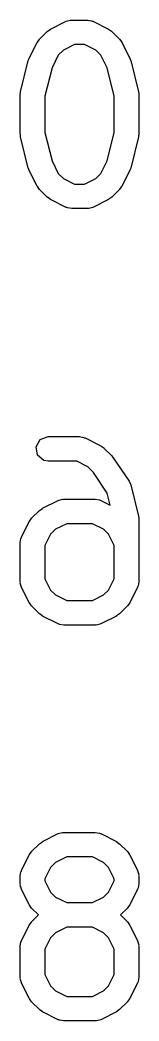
# Model space of a CAD drawing. Extents: x 62 to 228, y -146 to -46.
# Drawn here: x 168.11 to 168.83, y -82.34 to -76.24 of the extents above; entities that cross this region are included whole.
import ezdxf

# ---------------------------------------------------------------- set-up
doc = ezdxf.new("R2010")
doc.units = 0
doc.layers.add('BLACK', color=7, linetype='CONTINUOUS')

msp = doc.modelspace()

# ---------------------------------------------------------------- linework, layer by layer
at = {"layer": 'BLACK', "linetype": 'CONTINUOUS'}
for p, q in [((168.291, -76.2914), (168.386, -76.2438)), ((168.386, -76.2438), (168.411, -76.2364)), ((168.411, -76.2364), (168.415, -76.2374)), ((168.415, -76.2374), (168.42, -76.2359)), ((168.42, -76.2359), (168.515, -76.2359)), ((168.515, -76.2359), (168.54, -76.2404)), ((168.54, -76.2404), (168.544, -76.2433)), ((168.544, -76.2433), (168.548, -76.2438)), ((168.548, -76.2438), (168.644, -76.2914)), ((168.224, -76.3531), (168.271, -76.3055)), ((168.271, -76.3055), (168.29, -76.2926)), ((168.29, -76.2926), (168.291, -76.2914)), ((168.644, -76.2914), (168.662, -76.3048)), ((168.662, -76.3048), (168.663, -76.3055)), ((168.663, -76.3055), (168.711, -76.3531)), ((168.162, -76.4678), (168.21, -76.3726)), ((168.21, -76.3726), (168.223, -76.3546)), ((168.223, -76.3546), (168.224, -76.3531)), ((168.437, -76.3859), (168.369, -76.4201)), ((168.497, -76.3859), (168.437, -76.3859)), ((168.566, -76.4201), (168.497, -76.3859)), ((168.711, -76.3531), (168.724, -76.3715)), ((168.724, -76.3715), (168.725, -76.3726)), ((168.725, -76.3726), (168.772, -76.4678)), ((168.162, -76.4713), (168.162, -76.4678)), ((168.338, -76.4505), (168.3, -76.5275)), ((168.369, -76.4201), (168.338, -76.4505)), ((168.596, -76.4505), (168.566, -76.4201)), ((168.635, -76.5275), (168.596, -76.4505)), ((168.772, -76.4678), (168.776, -76.4802)), ((168.109, -76.6736), (168.156, -76.4832)), ((168.156, -76.4832), (168.162, -76.4713)), ((168.3, -76.5275), (168.256, -76.7011)), ((168.678, -76.7011), (168.635, -76.5275)), ((168.776, -76.4802), (168.778, -76.4832)), ((168.778, -76.4832), (168.826, -76.6736)), ((168.106, -76.6918), (168.109, -76.6771)), ((168.106, -76.9299), (168.106, -76.6918)), ((168.109, -76.6771), (168.109, -76.6736)), ((168.256, -76.7011), (168.256, -76.9207)), ((168.678, -76.9207), (168.678, -76.7011)), ((168.826, -76.6736), (168.827, -76.6886)), ((168.827, -76.6886), (168.828, -76.6918)), ((168.828, -76.6918), (168.828, -76.9299)), ((168.108, -76.9332), (168.106, -76.9299)), ((168.109, -76.9481), (168.108, -76.9332)), ((168.156, -77.1386), (168.109, -76.9481)), ((168.256, -76.9207), (168.3, -77.0942)), ((168.635, -77.0942), (168.678, -76.9207)), ((168.826, -76.9481), (168.778, -77.1386)), ((168.828, -76.9299), (168.825, -76.9447)), ((168.825, -76.9447), (168.826, -76.9481)), ((168.158, -77.1415), (168.156, -77.1386)), ((168.162, -77.1539), (168.158, -77.1415)), ((168.3, -77.0942), (168.338, -77.1712)), ((168.596, -77.1712), (168.635, -77.0942)), ((168.778, -77.1386), (168.773, -77.1504)), ((168.21, -77.2492), (168.162, -77.1539)), ((168.338, -77.1712), (168.369, -77.2016)), ((168.369, -77.2016), (168.437, -77.2359)), ((168.497, -77.2359), (168.566, -77.2016)), ((168.566, -77.2016), (168.596, -77.1712)), ((168.772, -77.1539), (168.725, -77.2492)), ((168.773, -77.1504), (168.772, -77.1539)), ((168.211, -77.2503), (168.21, -77.2492)), ((168.224, -77.2687), (168.211, -77.2503)), ((168.437, -77.2359), (168.497, -77.2359)), ((168.725, -77.2492), (168.711, -77.2672)), ((168.271, -77.3163), (168.224, -77.2687)), ((168.273, -77.317), (168.271, -77.3163)), ((168.291, -77.3303), (168.273, -77.317)), ((168.663, -77.3163), (168.645, -77.3292)), ((168.711, -77.2687), (168.663, -77.3163)), ((168.711, -77.2672), (168.711, -77.2687)), ((168.386, -77.378), (168.291, -77.3303)), ((168.391, -77.3785), (168.386, -77.378)), ((168.394, -77.3814), (168.391, -77.3785)), ((168.42, -77.3859), (168.394, -77.3814)), ((168.515, -77.3859), (168.42, -77.3859)), ((168.519, -77.3843), (168.515, -77.3859)), ((168.523, -77.3854), (168.519, -77.3843)), ((168.548, -77.378), (168.523, -77.3854)), ((168.644, -77.3303), (168.548, -77.378)), ((168.645, -77.3292), (168.644, -77.3303)), ((168.229, -78.7934), (168.277, -78.7759)), ((168.277, -78.7759), (168.467, -78.7759)), ((168.467, -78.7759), (168.493, -78.7804)), ((168.493, -78.7804), (168.496, -78.7833)), ((168.496, -78.7833), (168.501, -78.7838)), ((168.501, -78.7838), (168.596, -78.8314)), ((168.203, -78.8379), (168.229, -78.7934)), ((168.212, -78.8884), (168.203, -78.8379)), ((168.596, -78.8314), (168.614, -78.8448)), ((168.614, -78.8448), (168.615, -78.8455)), ((168.615, -78.8455), (168.663, -78.8931)), ((168.251, -78.9214), (168.212, -78.8884)), ((168.663, -78.8931), (168.67, -78.9024)), ((168.67, -78.9024), (168.672, -78.9045)), ((168.672, -78.9045), (168.768, -79.0474)), ((168.277, -78.9259), (168.251, -78.9214)), ((168.45, -78.9259), (168.277, -78.9259)), ((168.518, -78.9601), (168.45, -78.9259)), ((168.552, -78.9939), (168.518, -78.9601)), ((168.636, -79.1198), (168.552, -78.9939)), ((168.768, -79.0474), (168.778, -79.0704)), ((168.778, -79.0704), (168.778, -79.0708)), ((168.778, -79.0708), (168.826, -79.2613)), ((168.654, -79.1939), (168.636, -79.1198)), ((168.224, -79.2264), (168.242, -79.2136)), ((168.242, -79.2136), (168.243, -79.2124)), ((168.243, -79.2124), (168.338, -79.1648)), ((168.338, -79.1648), (168.363, -79.1573)), ((168.363, -79.1573), (168.368, -79.1584)), ((168.368, -79.1584), (168.372, -79.1568)), ((168.372, -79.1568), (168.562, -79.1568)), ((168.562, -79.1568), (168.588, -79.1614)), ((168.588, -79.1614), (168.592, -79.1642)), ((168.592, -79.1642), (168.596, -79.1648)), ((168.596, -79.1648), (168.654, -79.1939)), ((168.162, -79.2935), (168.175, -79.2755)), ((168.175, -79.2755), (168.176, -79.274)), ((168.176, -79.274), (168.224, -79.2264)), ((168.826, -79.2613), (168.827, -79.2762)), ((168.827, -79.2762), (168.828, -79.2795)), ((168.114, -79.3888), (168.162, -79.2935)), ((168.39, -79.3068), (168.321, -79.3411)), ((168.545, -79.3068), (168.39, -79.3068)), ((168.613, -79.3411), (168.545, -79.3068)), ((168.828, -79.2795), (168.828, -79.6604)), ((168.106, -79.4223), (168.111, -79.3967)), ((168.111, -79.3967), (168.114, -79.3932)), ((168.114, -79.3932), (168.114, -79.3888)), ((168.291, -79.3715), (168.256, -79.44)), ((168.321, -79.3411), (168.291, -79.3715)), ((168.644, -79.3715), (168.613, -79.3411)), ((168.678, -79.44), (168.644, -79.3715)), ((168.106, -79.6604), (168.106, -79.4223)), ((168.256, -79.44), (168.256, -79.6427)), ((168.678, -79.6427), (168.678, -79.44)), ((168.256, -79.6427), (168.291, -79.7112)), ((168.644, -79.7112), (168.678, -79.6427)), ((168.108, -79.6646), (168.106, -79.6604)), ((168.107, -79.669), (168.108, -79.6646)), ((168.114, -79.6939), (168.107, -79.669)), ((168.162, -79.7892), (168.114, -79.6939)), ((168.82, -79.6939), (168.772, -79.7892)), ((168.821, -79.6895), (168.82, -79.6939)), ((168.823, -79.6861), (168.821, -79.6895)), ((168.828, -79.6604), (168.823, -79.6861)), ((168.291, -79.7112), (168.321, -79.7416)), ((168.321, -79.7416), (168.39, -79.7759)), ((168.545, -79.7759), (168.613, -79.7416)), ((168.613, -79.7416), (168.644, -79.7112)), ((168.163, -79.7903), (168.162, -79.7892)), ((168.176, -79.8087), (168.163, -79.7903)), ((168.224, -79.8563), (168.176, -79.8087)), ((168.39, -79.7759), (168.545, -79.7759)), ((168.758, -79.8087), (168.711, -79.8563)), ((168.759, -79.8072), (168.758, -79.8087)), ((168.772, -79.7892), (168.759, -79.8072)), ((168.225, -79.857), (168.224, -79.8563)), ((168.243, -79.8703), (168.225, -79.857)), ((168.338, -79.918), (168.243, -79.8703)), ((168.691, -79.8703), (168.596, -79.918)), ((168.692, -79.8692), (168.691, -79.8703)), ((168.711, -79.8563), (168.692, -79.8692)), ((168.343, -79.9185), (168.338, -79.918)), ((168.346, -79.9214), (168.343, -79.9185)), ((168.372, -79.9259), (168.346, -79.9214)), ((168.562, -79.9259), (168.372, -79.9259)), ((168.567, -79.9243), (168.562, -79.9259)), ((168.571, -79.9254), (168.567, -79.9243)), ((168.596, -79.918), (168.571, -79.9254)), ((168.243, -81.2444), (168.338, -81.1968)), ((168.338, -81.1968), (168.363, -81.1894)), ((168.363, -81.1894), (168.368, -81.1904)), ((168.368, -81.1904), (168.372, -81.1889)), ((168.372, -81.1889), (168.562, -81.1889)), ((168.562, -81.1889), (168.588, -81.1934)), ((168.588, -81.1934), (168.592, -81.1963)), ((168.592, -81.1963), (168.596, -81.1968)), ((168.596, -81.1968), (168.691, -81.2444)), ((168.176, -81.3061), (168.224, -81.2585)), ((168.224, -81.2585), (168.242, -81.2456)), ((168.242, -81.2456), (168.243, -81.2444)), ((168.691, -81.2444), (168.709, -81.2578)), ((168.709, -81.2578), (168.711, -81.2585)), ((168.711, -81.2585), (168.758, -81.3061)), ((168.114, -81.4208), (168.162, -81.3256)), ((168.162, -81.3256), (168.175, -81.3076)), ((168.175, -81.3076), (168.176, -81.3061)), ((168.39, -81.3389), (168.321, -81.3731)), ((168.545, -81.3389), (168.39, -81.3389)), ((168.613, -81.3731), (168.545, -81.3389)), ((168.758, -81.3061), (168.771, -81.3245)), ((168.771, -81.3245), (168.772, -81.3256)), ((168.772, -81.3256), (168.82, -81.4208)), ((168.291, -81.4035), (168.256, -81.4721)), ((168.321, -81.3731), (168.291, -81.4035)), ((168.644, -81.4035), (168.613, -81.3731)), ((168.678, -81.4721), (168.644, -81.4035)), ((168.106, -81.4544), (168.111, -81.4287)), ((168.106, -81.502), (168.106, -81.4544)), ((168.111, -81.4287), (168.114, -81.4253)), ((168.114, -81.4253), (168.114, -81.4208)), ((168.256, -81.4721), (168.256, -81.4843)), ((168.678, -81.4843), (168.678, -81.4721)), ((168.82, -81.4208), (168.827, -81.4458)), ((168.827, -81.4458), (168.826, -81.4501)), ((168.826, -81.4501), (168.828, -81.4544)), ((168.828, -81.4544), (168.828, -81.502)), ((168.108, -81.5062), (168.106, -81.502)), ((168.107, -81.5105), (168.108, -81.5062)), ((168.114, -81.5355), (168.107, -81.5105)), ((168.162, -81.6308), (168.114, -81.5355)), ((168.256, -81.4843), (168.291, -81.5528)), ((168.644, -81.5528), (168.678, -81.4843)), ((168.82, -81.5355), (168.772, -81.6308)), ((168.821, -81.5311), (168.82, -81.5355)), ((168.823, -81.5276), (168.821, -81.5311)), ((168.828, -81.502), (168.823, -81.5276)), ((168.291, -81.5528), (168.321, -81.5832)), ((168.321, -81.5832), (168.39, -81.6175)), ((168.545, -81.6175), (168.613, -81.5832)), ((168.613, -81.5832), (168.644, -81.5528)), ((168.163, -81.6319), (168.162, -81.6308)), ((168.176, -81.6502), (168.163, -81.6319)), ((168.218, -81.6925), (168.176, -81.6502)), ((168.39, -81.6175), (168.545, -81.6175)), ((168.758, -81.6502), (168.716, -81.6925)), ((168.759, -81.6488), (168.758, -81.6502)), ((168.772, -81.6308), (168.759, -81.6488)), ((168.176, -81.7347), (168.218, -81.6925)), ((168.716, -81.6925), (168.758, -81.7347)), ((168.114, -81.8494), (168.162, -81.7541)), ((168.162, -81.7541), (168.175, -81.7361)), ((168.175, -81.7361), (168.176, -81.7347)), ((168.39, -81.7675), (168.321, -81.8017)), ((168.545, -81.7675), (168.39, -81.7675)), ((168.613, -81.8017), (168.545, -81.7675)), ((168.758, -81.7347), (168.771, -81.753)), ((168.771, -81.753), (168.772, -81.7541)), ((168.772, -81.7541), (168.82, -81.8494)), ((168.291, -81.8321), (168.256, -81.9006)), ((168.321, -81.8017), (168.291, -81.8321)), ((168.644, -81.8321), (168.613, -81.8017)), ((168.678, -81.9006), (168.644, -81.8321)), ((168.106, -81.8829), (168.111, -81.8573)), ((168.106, -82.0734), (168.106, -81.8829)), ((168.111, -81.8573), (168.114, -81.8538)), ((168.114, -81.8538), (168.114, -81.8494)), ((168.256, -81.9006), (168.256, -82.0557)), ((168.678, -82.0557), (168.678, -81.9006)), ((168.82, -81.8494), (168.827, -81.8744)), ((168.827, -81.8744), (168.826, -81.8787)), ((168.826, -81.8787), (168.828, -81.8829)), ((168.828, -81.8829), (168.828, -82.0734)), ((168.108, -82.0776), (168.106, -82.0734)), ((168.107, -82.082), (168.108, -82.0776)), ((168.114, -82.1069), (168.107, -82.082)), ((168.256, -82.0557), (168.291, -82.1242)), ((168.644, -82.1242), (168.678, -82.0557)), ((168.828, -82.0734), (168.823, -82.0991)), ((168.162, -82.2022), (168.114, -82.1069)), ((168.291, -82.1242), (168.321, -82.1546)), ((168.613, -82.1546), (168.644, -82.1242)), ((168.82, -82.1069), (168.772, -82.2022)), ((168.821, -82.1025), (168.82, -82.1069)), ((168.823, -82.0991), (168.821, -82.1025)), ((168.163, -82.2033), (168.162, -82.2022)), ((168.176, -82.2217), (168.163, -82.2033)), ((168.321, -82.1546), (168.39, -82.1889)), ((168.39, -82.1889), (168.545, -82.1889)), ((168.545, -82.1889), (168.613, -82.1546)), ((168.772, -82.2022), (168.759, -82.2202)), ((168.224, -82.2693), (168.176, -82.2217)), ((168.758, -82.2217), (168.711, -82.2693)), ((168.759, -82.2202), (168.758, -82.2217)), ((168.225, -82.27), (168.224, -82.2693)), ((168.243, -82.2833), (168.225, -82.27)), ((168.338, -82.331), (168.243, -82.2833)), ((168.691, -82.2833), (168.596, -82.331)), ((168.692, -82.2822), (168.691, -82.2833)), ((168.711, -82.2693), (168.692, -82.2822)), ((168.343, -82.3315), (168.338, -82.331)), ((168.346, -82.3344), (168.343, -82.3315)), ((168.372, -82.3389), (168.346, -82.3344)), ((168.562, -82.3389), (168.372, -82.3389)), ((168.567, -82.3373), (168.562, -82.3389)), ((168.571, -82.3384), (168.567, -82.3373)), ((168.596, -82.331), (168.571, -82.3384))]:
    msp.add_line(p, q, dxfattribs=at)

doc.saveas('drawing.dxf')
